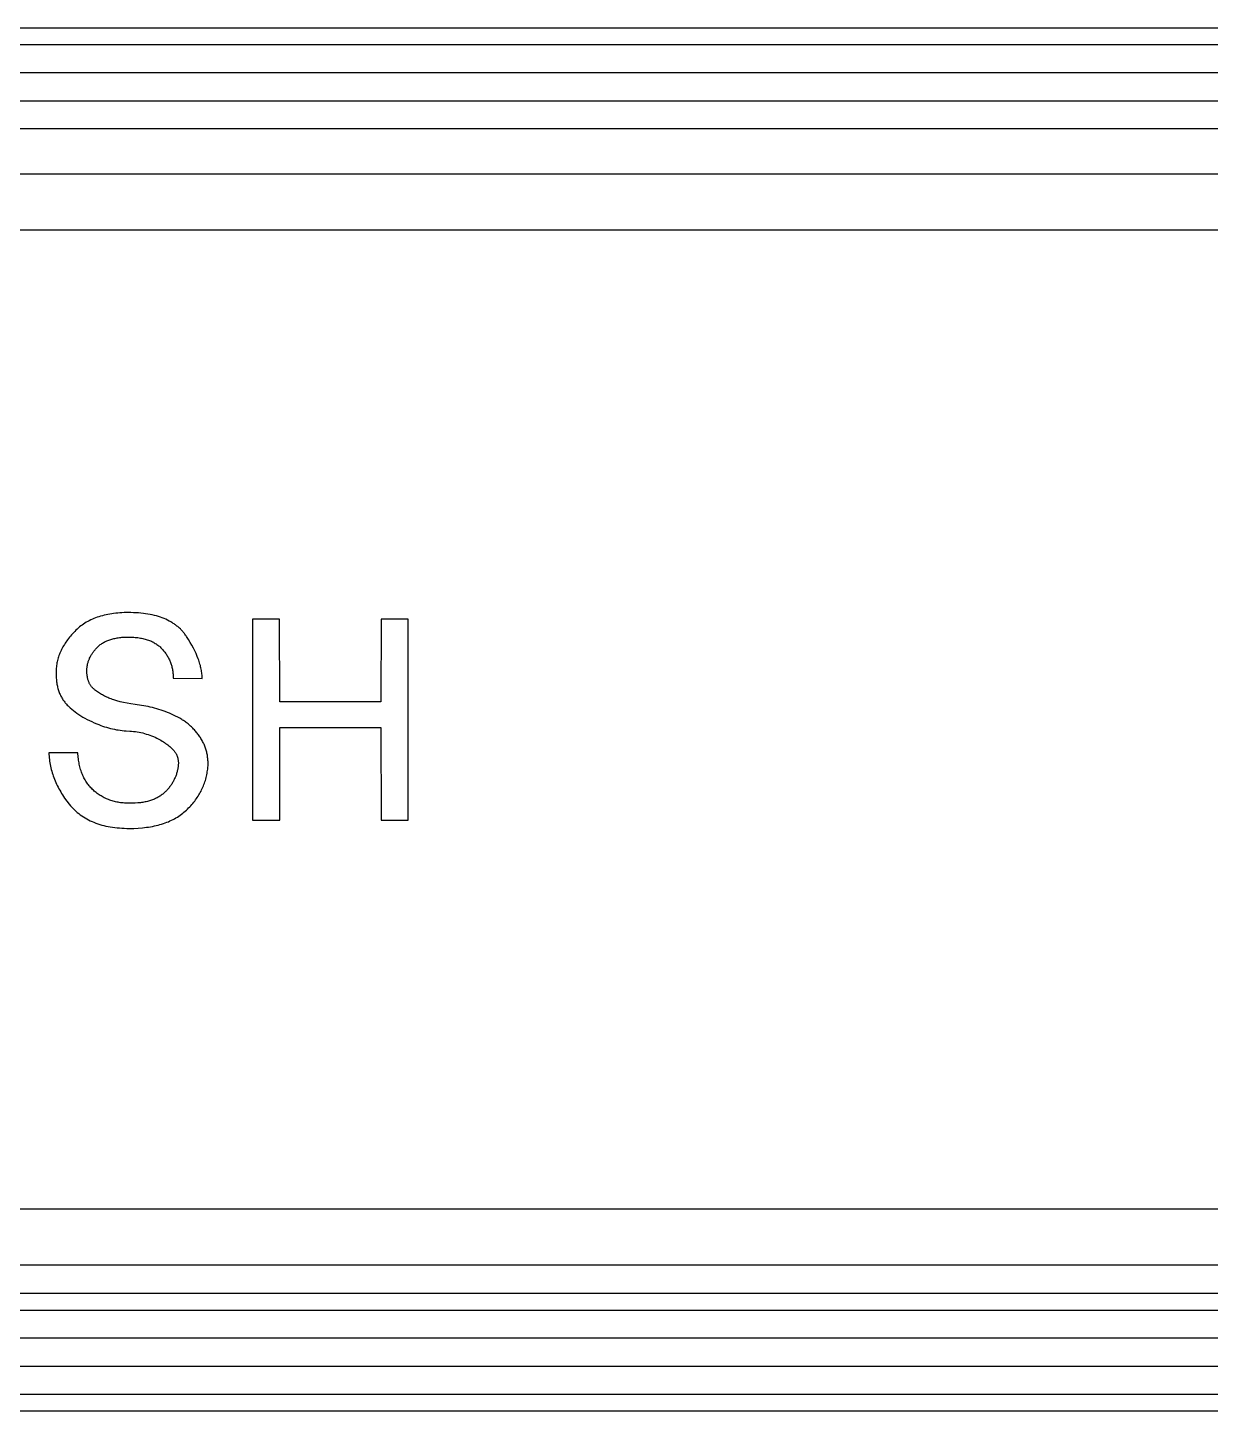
# Model space of a CAD drawing. Header units: millimetres. Extents: x 3033 to 4363, y 230 to 1450.
# Drawn here: x 3528.9 to 3549.93, y 790.57 to 815.17 of the extents above; entities that cross this region are included whole.
import ezdxf

# ---------------------------------------------------------------- set-up
doc = ezdxf.new("R2010")
doc.units = ezdxf.units.MM
doc.header["$MEASUREMENT"] = 0
doc.layers.add('LAYER 10', color=2, linetype='Continuous')

msp = doc.modelspace()

# ---------------------------------------------------------------- linework, layer by layer
at = {"layer": 'LAYER 10'}
for p, q in [((3462.088, 815.174), (3596.088, 815.174)), ((3462.088, 814.874), (3596.088, 814.874)), ((3596.088, 814.374), (3462.088, 814.374)), ((3462.588, 813.874), (3595.588, 813.874)), ((3595.588, 813.374), (3462.588, 813.374)), ((3462.57, 812.574), (3595.588, 812.574)), ((3595.588, 811.574), (3462.591, 811.574)), ((3530.078, 804.669), (3530.05, 804.657)), ((3530.107, 804.681), (3530.078, 804.669)), ((3530.136, 804.691), (3530.107, 804.681)), ((3530.166, 804.702), (3530.136, 804.691)), ((3530.197, 804.711), (3530.166, 804.702)), ((3530.228, 804.72), (3530.197, 804.711)), ((3530.26, 804.728), (3530.228, 804.72)), ((3530.293, 804.736), (3530.26, 804.728)), ((3530.326, 804.742), (3530.293, 804.736)), ((3530.36, 804.749), (3530.326, 804.742)), ((3530.394, 804.754), (3530.36, 804.749)), ((3530.429, 804.759), (3530.394, 804.754)), ((3530.465, 804.763), (3530.429, 804.759)), ((3530.501, 804.767), (3530.465, 804.763)), ((3530.538, 804.77), (3530.501, 804.767)), ((3530.575, 804.772), (3530.538, 804.77)), ((3530.613, 804.774), (3530.575, 804.772)), ((3530.691, 804.775), (3530.613, 804.774)), ((3530.737, 804.775), (3530.691, 804.775)), ((3530.783, 804.773), (3530.737, 804.775)), ((3530.828, 804.771), (3530.783, 804.773)), ((3530.872, 804.769), (3530.828, 804.771)), ((3530.915, 804.765), (3530.872, 804.769)), ((3530.957, 804.76), (3530.915, 804.765)), ((3530.998, 804.755), (3530.957, 804.76)), ((3531.038, 804.749), (3530.998, 804.755)), ((3531.078, 804.742), (3531.038, 804.749)), ((3531.116, 804.734), (3531.078, 804.742)), ((3531.154, 804.725), (3531.116, 804.734)), ((3531.19, 804.715), (3531.154, 804.725)), ((3531.226, 804.705), (3531.19, 804.715)), ((3531.26, 804.694), (3531.226, 804.705)), ((3531.294, 804.682), (3531.26, 804.694)), ((3531.327, 804.669), (3531.294, 804.682)), ((3531.359, 804.655), (3531.327, 804.669)), ((3529.737, 804.44), (3529.698, 804.398)), ((3529.757, 804.461), (3529.737, 804.44)), ((3529.778, 804.481), (3529.757, 804.461)), ((3529.8, 804.5), (3529.778, 804.481)), ((3529.822, 804.519), (3529.8, 804.5)), ((3529.845, 804.537), (3529.822, 804.519)), ((3529.868, 804.554), (3529.845, 804.537)), ((3529.892, 804.571), (3529.868, 804.554)), ((3529.917, 804.587), (3529.892, 804.571)), ((3529.942, 804.602), (3529.917, 804.587)), ((3529.968, 804.617), (3529.942, 804.602)), ((3529.995, 804.631), (3529.968, 804.617)), ((3530.022, 804.644), (3529.995, 804.631)), ((3530.05, 804.657), (3530.022, 804.644)), ((3531.389, 804.641), (3531.359, 804.655)), ((3531.419, 804.625), (3531.389, 804.641)), ((3531.434, 804.617), (3531.419, 804.625)), ((3531.448, 804.609), (3531.434, 804.617)), ((3531.463, 804.601), (3531.448, 804.609)), ((3531.477, 804.592), (3531.463, 804.601)), ((3531.49, 804.583), (3531.477, 804.592)), ((3531.504, 804.574), (3531.49, 804.583)), ((3531.517, 804.565), (3531.504, 804.574)), ((3531.53, 804.556), (3531.517, 804.565)), ((3531.543, 804.546), (3531.53, 804.556)), ((3531.555, 804.536), (3531.543, 804.546)), ((3531.568, 804.526), (3531.555, 804.536)), ((3531.58, 804.516), (3531.568, 804.526)), ((3531.592, 804.505), (3531.58, 804.516)), ((3531.603, 804.495), (3531.592, 804.505)), ((3531.615, 804.484), (3531.603, 804.495)), ((3531.626, 804.473), (3531.615, 804.484)), ((3531.637, 804.461), (3531.626, 804.473)), ((3531.647, 804.45), (3531.637, 804.461)), ((3531.658, 804.438), (3531.647, 804.45)), ((3531.668, 804.426), (3531.658, 804.438)), ((3531.678, 804.414), (3531.668, 804.426)), ((3533.379, 804.658), (3532.901, 804.658)), ((3532.901, 804.658), (3532.901, 801.087)), ((3533.384, 803.186), (3533.379, 804.658)), ((3535.186, 804.658), (3535.18, 803.186)), ((3535.669, 804.658), (3535.186, 804.658)), ((3535.669, 801.087), (3535.669, 804.658)), ((3529.539, 804.186), (3529.527, 804.164)), ((3529.553, 804.207), (3529.539, 804.186)), ((3529.566, 804.229), (3529.553, 804.207)), ((3529.581, 804.25), (3529.566, 804.229)), ((3529.596, 804.271), (3529.581, 804.25)), ((3529.611, 804.293), (3529.596, 804.271)), ((3529.627, 804.314), (3529.611, 804.293)), ((3529.644, 804.335), (3529.627, 804.314)), ((3529.661, 804.356), (3529.644, 804.335)), ((3529.679, 804.377), (3529.661, 804.356)), ((3529.698, 804.398), (3529.679, 804.377)), ((3530.153, 804.174), (3530.165, 804.184)), ((3530.165, 804.184), (3530.178, 804.195)), ((3530.178, 804.195), (3530.191, 804.205)), ((3530.191, 804.205), (3530.204, 804.215)), ((3530.204, 804.215), (3530.218, 804.224)), ((3530.218, 804.224), (3530.232, 804.233)), ((3530.232, 804.233), (3530.247, 804.242)), ((3530.247, 804.242), (3530.262, 804.25)), ((3530.262, 804.25), (3530.277, 804.258)), ((3530.277, 804.258), (3530.293, 804.266)), ((3530.293, 804.266), (3530.309, 804.273)), ((3530.309, 804.273), (3530.325, 804.28)), ((3530.325, 804.28), (3530.342, 804.286)), ((3530.342, 804.286), (3530.359, 804.292)), ((3530.359, 804.292), (3530.377, 804.298)), ((3530.377, 804.298), (3530.395, 804.303)), ((3530.395, 804.303), (3530.414, 804.308)), ((3530.414, 804.308), (3530.433, 804.313)), ((3530.433, 804.313), (3530.452, 804.317)), ((3530.452, 804.317), (3530.472, 804.321)), ((3530.472, 804.321), (3530.492, 804.325)), ((3530.492, 804.325), (3530.512, 804.328)), ((3530.512, 804.328), (3530.533, 804.33)), ((3530.533, 804.33), (3530.555, 804.333)), ((3530.555, 804.333), (3530.576, 804.335)), ((3530.576, 804.335), (3530.598, 804.337)), ((3530.598, 804.337), (3530.644, 804.339)), ((3530.644, 804.339), (3530.691, 804.339)), ((3530.691, 804.339), (3530.741, 804.339)), ((3530.741, 804.339), (3530.766, 804.338)), ((3530.766, 804.338), (3530.79, 804.336)), ((3530.79, 804.336), (3530.813, 804.334)), ((3530.813, 804.334), (3530.837, 804.332)), ((3530.837, 804.332), (3530.86, 804.329)), ((3530.86, 804.329), (3530.882, 804.326)), ((3530.882, 804.326), (3530.904, 804.322)), ((3530.904, 804.322), (3530.926, 804.318)), ((3530.926, 804.318), (3530.947, 804.314)), ((3530.947, 804.314), (3530.968, 804.309)), ((3530.968, 804.309), (3530.988, 804.304)), ((3530.988, 804.304), (3531.008, 804.298)), ((3531.008, 804.298), (3531.027, 804.292)), ((3531.027, 804.292), (3531.046, 804.286)), ((3531.046, 804.286), (3531.065, 804.279)), ((3531.065, 804.279), (3531.083, 804.271)), ((3531.083, 804.271), (3531.101, 804.264)), ((3531.101, 804.264), (3531.118, 804.255)), ((3531.118, 804.255), (3531.135, 804.247)), ((3531.135, 804.247), (3531.152, 804.238)), ((3531.152, 804.238), (3531.168, 804.228)), ((3531.168, 804.228), (3531.184, 804.218)), ((3531.184, 804.218), (3531.199, 804.208)), ((3531.199, 804.208), (3531.214, 804.197)), ((3531.214, 804.197), (3531.228, 804.186)), ((3531.228, 804.186), (3531.242, 804.175)), ((3531.242, 804.175), (3531.256, 804.163)), ((3531.688, 804.402), (3531.678, 804.414)), ((3531.697, 804.389), (3531.688, 804.402)), ((3531.707, 804.376), (3531.697, 804.389)), ((3531.716, 804.363), (3531.707, 804.376)), ((3531.725, 804.35), (3531.716, 804.363)), ((3531.758, 804.297), (3531.725, 804.35)), ((3531.79, 804.245), (3531.758, 804.297)), ((3531.819, 804.194), (3531.79, 804.245)), ((3531.847, 804.144), (3531.819, 804.194)), ((3529.435, 803.945), (3529.43, 803.923)), ((3529.442, 803.968), (3529.435, 803.945)), ((3529.449, 803.99), (3529.442, 803.968)), ((3529.456, 804.012), (3529.449, 803.99)), ((3529.465, 804.033), (3529.456, 804.012)), ((3529.474, 804.055), (3529.465, 804.033)), ((3529.483, 804.077), (3529.474, 804.055)), ((3529.493, 804.099), (3529.483, 804.077)), ((3529.504, 804.121), (3529.493, 804.099)), ((3529.515, 804.142), (3529.504, 804.121)), ((3529.527, 804.164), (3529.515, 804.142)), ((3529.982, 803.916), (3529.986, 803.929)), ((3529.986, 803.929), (3529.991, 803.942)), ((3529.991, 803.942), (3529.997, 803.955)), ((3529.997, 803.955), (3530.002, 803.967)), ((3530.002, 803.967), (3530.009, 803.98)), ((3530.009, 803.98), (3530.015, 803.993)), ((3530.015, 803.993), (3530.022, 804.005)), ((3530.022, 804.005), (3530.029, 804.017)), ((3530.029, 804.017), (3530.036, 804.03)), ((3530.036, 804.03), (3530.044, 804.042)), ((3530.044, 804.042), (3530.052, 804.055)), ((3530.052, 804.055), (3530.061, 804.067)), ((3530.061, 804.067), (3530.07, 804.079)), ((3530.07, 804.079), (3530.079, 804.091)), ((3530.079, 804.091), (3530.089, 804.103)), ((3530.089, 804.103), (3530.098, 804.115)), ((3530.098, 804.115), (3530.109, 804.127)), ((3530.109, 804.127), (3530.119, 804.139)), ((3530.119, 804.139), (3530.13, 804.151)), ((3530.13, 804.151), (3530.142, 804.162)), ((3530.142, 804.162), (3530.153, 804.174)), ((3531.256, 804.163), (3531.269, 804.15)), ((3531.269, 804.15), (3531.282, 804.138)), ((3531.282, 804.138), (3531.294, 804.124)), ((3531.294, 804.124), (3531.306, 804.111)), ((3531.306, 804.111), (3531.318, 804.097)), ((3531.318, 804.097), (3531.329, 804.083)), ((3531.329, 804.083), (3531.34, 804.069)), ((3531.34, 804.069), (3531.35, 804.055)), ((3531.35, 804.055), (3531.36, 804.04)), ((3531.36, 804.04), (3531.37, 804.026)), ((3531.37, 804.026), (3531.379, 804.011)), ((3531.379, 804.011), (3531.388, 803.996)), ((3531.388, 803.996), (3531.396, 803.981)), ((3531.396, 803.981), (3531.405, 803.966)), ((3531.405, 803.966), (3531.412, 803.951)), ((3531.412, 803.951), (3531.42, 803.935)), ((3531.42, 803.935), (3531.427, 803.919)), ((3531.872, 804.094), (3531.847, 804.144)), ((3531.895, 804.045), (3531.872, 804.094)), ((3531.915, 803.997), (3531.895, 804.045)), ((3531.934, 803.95), (3531.915, 803.997)), ((3531.942, 803.927), (3531.934, 803.95)), ((3529.405, 803.744), (3529.404, 803.698)), ((3529.404, 803.698), (3529.405, 803.652)), ((3529.406, 803.767), (3529.405, 803.744)), ((3529.407, 803.789), (3529.406, 803.767)), ((3529.41, 803.812), (3529.407, 803.789)), ((3529.412, 803.834), (3529.41, 803.812)), ((3529.416, 803.857), (3529.412, 803.834)), ((3529.42, 803.879), (3529.416, 803.857)), ((3529.424, 803.901), (3529.42, 803.879)), ((3529.43, 803.923), (3529.424, 803.901)), ((3529.952, 803.758), (3529.953, 803.771)), ((3529.952, 803.744), (3529.952, 803.758)), ((3529.952, 803.73), (3529.952, 803.744)), ((3529.953, 803.716), (3529.952, 803.73)), ((3529.953, 803.771), (3529.954, 803.785)), ((3529.953, 803.702), (3529.953, 803.716)), ((3529.954, 803.688), (3529.953, 803.702)), ((3529.954, 803.785), (3529.955, 803.798)), ((3529.956, 803.674), (3529.954, 803.688)), ((3529.955, 803.798), (3529.957, 803.812)), ((3529.957, 803.812), (3529.958, 803.825)), ((3529.958, 803.825), (3529.961, 803.838)), ((3529.961, 803.838), (3529.963, 803.851)), ((3529.963, 803.851), (3529.966, 803.864)), ((3529.966, 803.864), (3529.97, 803.877)), ((3529.97, 803.877), (3529.973, 803.89)), ((3529.973, 803.89), (3529.977, 803.903)), ((3529.977, 803.903), (3529.982, 803.916)), ((3531.427, 803.919), (3531.433, 803.903)), ((3531.433, 803.903), (3531.44, 803.887)), ((3531.44, 803.887), (3531.446, 803.871)), ((3531.446, 803.871), (3531.451, 803.854)), ((3531.451, 803.854), (3531.456, 803.838)), ((3531.456, 803.838), (3531.461, 803.821)), ((3531.461, 803.821), (3531.465, 803.804)), ((3531.465, 803.804), (3531.469, 803.787)), ((3531.469, 803.787), (3531.473, 803.77)), ((3531.473, 803.77), (3531.476, 803.752)), ((3531.476, 803.752), (3531.479, 803.734)), ((3531.479, 803.734), (3531.481, 803.717)), ((3531.481, 803.717), (3531.483, 803.699)), ((3531.483, 803.699), (3531.485, 803.68)), ((3531.95, 803.904), (3531.942, 803.927)), ((3531.958, 803.881), (3531.95, 803.904)), ((3531.964, 803.858), (3531.958, 803.881)), ((3531.971, 803.835), (3531.964, 803.858)), ((3531.976, 803.813), (3531.971, 803.835)), ((3531.982, 803.791), (3531.976, 803.813)), ((3531.986, 803.769), (3531.982, 803.791)), ((3531.99, 803.747), (3531.986, 803.769)), ((3531.994, 803.726), (3531.99, 803.747)), ((3531.997, 803.704), (3531.994, 803.726)), ((3531.999, 803.683), (3531.997, 803.704)), ((3532.001, 803.662), (3531.999, 803.683)), ((3529.405, 803.652), (3529.406, 803.63)), ((3529.406, 803.63), (3529.408, 803.609)), ((3529.408, 803.609), (3529.41, 803.587)), ((3529.41, 803.587), (3529.412, 803.566)), ((3529.412, 803.566), (3529.414, 803.545)), ((3529.414, 803.545), (3529.417, 803.525)), ((3529.417, 803.525), (3529.421, 803.504)), ((3529.421, 803.504), (3529.425, 803.485)), ((3529.425, 803.485), (3529.429, 803.465)), ((3529.429, 803.465), (3529.433, 803.446)), ((3529.433, 803.446), (3529.438, 803.427)), ((3529.957, 803.661), (3529.956, 803.674)), ((3529.959, 803.648), (3529.957, 803.661)), ((3529.961, 803.635), (3529.959, 803.648)), ((3529.963, 803.623), (3529.961, 803.635)), ((3529.966, 803.611), (3529.963, 803.623)), ((3529.968, 803.599), (3529.966, 803.611)), ((3529.972, 803.587), (3529.968, 803.599)), ((3529.975, 803.575), (3529.972, 803.587)), ((3529.979, 803.564), (3529.975, 803.575)), ((3529.983, 803.553), (3529.979, 803.564)), ((3529.987, 803.542), (3529.983, 803.553)), ((3529.991, 803.532), (3529.987, 803.542)), ((3529.996, 803.521), (3529.991, 803.532)), ((3530.001, 803.511), (3529.996, 803.521)), ((3530.006, 803.502), (3530.001, 803.511)), ((3530.012, 803.492), (3530.006, 803.502)), ((3530.017, 803.483), (3530.012, 803.492)), ((3530.024, 803.474), (3530.017, 803.483)), ((3530.03, 803.465), (3530.024, 803.474)), ((3530.036, 803.457), (3530.03, 803.465)), ((3530.043, 803.448), (3530.036, 803.457)), ((3530.051, 803.44), (3530.043, 803.448)), ((3530.058, 803.433), (3530.051, 803.44)), ((3531.485, 803.68), (3531.486, 803.662)), ((3531.486, 803.662), (3531.487, 803.644)), ((3531.487, 803.644), (3531.488, 803.625)), ((3531.488, 803.625), (3531.488, 803.606)), ((3531.488, 803.606), (3532.004, 803.601)), ((3532.002, 803.641), (3532.001, 803.662)), ((3532.003, 803.621), (3532.002, 803.641)), ((3532.004, 803.601), (3532.003, 803.621)), ((3529.438, 803.427), (3529.443, 803.409)), ((3529.443, 803.409), (3529.449, 803.39)), ((3529.449, 803.39), (3529.455, 803.373)), ((3529.455, 803.373), (3529.462, 803.355)), ((3529.462, 803.355), (3529.468, 803.338)), ((3529.468, 803.338), (3529.476, 803.321)), ((3529.476, 803.321), (3529.483, 803.304)), ((3529.483, 803.304), (3529.491, 803.288)), ((3529.491, 803.288), (3529.5, 803.272)), ((3529.5, 803.272), (3529.508, 803.257)), ((3529.508, 803.257), (3529.517, 803.241)), ((3529.517, 803.241), (3529.527, 803.226)), ((3529.527, 803.226), (3529.537, 803.212)), ((3529.537, 803.212), (3529.547, 803.198)), ((3529.547, 803.198), (3529.558, 803.184)), ((3530.066, 803.425), (3530.058, 803.433)), ((3530.074, 803.418), (3530.066, 803.425)), ((3530.082, 803.411), (3530.074, 803.418)), ((3530.09, 803.404), (3530.082, 803.411)), ((3530.107, 803.391), (3530.09, 803.404)), ((3530.124, 803.379), (3530.107, 803.391)), ((3530.141, 803.367), (3530.124, 803.379)), ((3530.159, 803.355), (3530.141, 803.367)), ((3530.176, 803.343), (3530.159, 803.355)), ((3530.194, 803.332), (3530.176, 803.343)), ((3530.212, 803.321), (3530.194, 803.332)), ((3530.23, 803.311), (3530.212, 803.321)), ((3530.249, 803.301), (3530.23, 803.311)), ((3530.267, 803.291), (3530.249, 803.301)), ((3530.286, 803.281), (3530.267, 803.291)), ((3530.305, 803.272), (3530.286, 803.281)), ((3530.324, 803.263), (3530.305, 803.272)), ((3530.344, 803.255), (3530.324, 803.263)), ((3530.363, 803.247), (3530.344, 803.255)), ((3530.383, 803.239), (3530.363, 803.247)), ((3530.407, 803.231), (3530.383, 803.239)), ((3530.432, 803.222), (3530.407, 803.231)), ((3530.486, 803.206), (3530.432, 803.222)), ((3530.543, 803.191), (3530.486, 803.206)), ((3530.604, 803.177), (3530.543, 803.191)), ((3529.558, 803.184), (3529.569, 803.17)), ((3529.569, 803.17), (3529.58, 803.157)), ((3529.58, 803.157), (3529.592, 803.144)), ((3529.592, 803.144), (3529.604, 803.131)), ((3529.604, 803.131), (3529.617, 803.118)), ((3529.617, 803.118), (3529.629, 803.105)), ((3529.629, 803.105), (3529.643, 803.093)), ((3529.643, 803.093), (3529.656, 803.08)), ((3529.656, 803.08), (3529.684, 803.056)), ((3529.684, 803.056), (3529.714, 803.032)), ((3529.714, 803.032), (3529.744, 803.008)), ((3529.744, 803.008), (3529.777, 802.985)), ((3529.777, 802.985), (3529.81, 802.962)), ((3529.81, 802.962), (3529.845, 802.94)), ((3530.669, 803.164), (3530.604, 803.177)), ((3530.737, 803.152), (3530.669, 803.164)), ((3530.809, 803.141), (3530.737, 803.152)), ((3530.924, 803.125), (3530.809, 803.141)), ((3530.963, 803.118), (3530.924, 803.125)), ((3531.003, 803.111), (3530.963, 803.118)), ((3531.042, 803.103), (3531.003, 803.111)), ((3531.08, 803.095), (3531.042, 803.103)), ((3531.119, 803.086), (3531.08, 803.095)), ((3531.158, 803.076), (3531.119, 803.086)), ((3531.196, 803.065), (3531.158, 803.076)), ((3531.234, 803.053), (3531.196, 803.065)), ((3531.272, 803.041), (3531.234, 803.053)), ((3531.31, 803.028), (3531.272, 803.041)), ((3531.347, 803.014), (3531.31, 803.028)), ((3531.384, 803), (3531.347, 803.014)), ((3531.421, 802.984), (3531.384, 803)), ((3531.457, 802.969), (3531.421, 802.984)), ((3531.493, 802.952), (3531.457, 802.969)), ((3531.531, 802.934), (3531.493, 802.952)), ((3535.18, 803.186), (3533.384, 803.186)), ((3529.845, 802.94), (3529.881, 802.918)), ((3529.881, 802.918), (3529.919, 802.897)), ((3529.919, 802.897), (3529.958, 802.876)), ((3529.958, 802.876), (3529.998, 802.856)), ((3529.998, 802.856), (3530.04, 802.836)), ((3530.04, 802.836), (3530.083, 802.817)), ((3530.083, 802.817), (3530.128, 802.798)), ((3530.128, 802.798), (3530.163, 802.784)), ((3530.163, 802.784), (3530.198, 802.77)), ((3530.198, 802.77), (3530.233, 802.758)), ((3530.233, 802.758), (3530.268, 802.746)), ((3530.268, 802.746), (3530.303, 802.735)), ((3530.303, 802.735), (3530.338, 802.725)), ((3530.338, 802.725), (3530.373, 802.716)), ((3530.373, 802.716), (3530.407, 802.708)), ((3530.407, 802.708), (3530.442, 802.7)), ((3530.442, 802.7), (3530.477, 802.693)), ((3531.568, 802.916), (3531.531, 802.934)), ((3531.604, 802.896), (3531.568, 802.916)), ((3531.639, 802.875), (3531.604, 802.896)), ((3531.656, 802.864), (3531.639, 802.875)), ((3531.673, 802.854), (3531.656, 802.864)), ((3531.689, 802.842), (3531.673, 802.854)), ((3531.705, 802.831), (3531.689, 802.842)), ((3531.721, 802.819), (3531.705, 802.831)), ((3531.737, 802.807), (3531.721, 802.819)), ((3531.752, 802.795), (3531.737, 802.807)), ((3531.767, 802.783), (3531.752, 802.795)), ((3531.782, 802.77), (3531.767, 802.783)), ((3531.797, 802.757), (3531.782, 802.77)), ((3531.811, 802.744), (3531.797, 802.757)), ((3531.825, 802.731), (3531.811, 802.744)), ((3531.839, 802.717), (3531.825, 802.731)), ((3531.852, 802.703), (3531.839, 802.717)), ((3531.865, 802.689), (3531.852, 802.703)), ((3533.384, 801.087), (3533.384, 802.734)), ((3533.384, 802.734), (3535.18, 802.734)), ((3535.18, 802.734), (3535.186, 801.087)), ((3530.477, 802.693), (3530.511, 802.688)), ((3530.511, 802.688), (3530.546, 802.683)), ((3530.546, 802.683), (3530.58, 802.678)), ((3530.58, 802.678), (3530.614, 802.675)), ((3530.614, 802.675), (3530.649, 802.672)), ((3530.649, 802.672), (3530.716, 802.669)), ((3530.716, 802.669), (3530.749, 802.667)), ((3530.749, 802.667), (3530.782, 802.663)), ((3530.782, 802.663), (3530.815, 802.659)), ((3530.815, 802.659), (3530.848, 802.654)), ((3530.848, 802.654), (3530.881, 802.648)), ((3530.881, 802.648), (3530.914, 802.641)), ((3530.914, 802.641), (3530.946, 802.634)), ((3530.946, 802.634), (3530.978, 802.625)), ((3530.978, 802.625), (3531.01, 802.616)), ((3531.01, 802.616), (3531.042, 802.606)), ((3531.042, 802.606), (3531.074, 802.595)), ((3531.074, 802.595), (3531.105, 802.583)), ((3531.105, 802.583), (3531.136, 802.57)), ((3531.136, 802.57), (3531.166, 802.557)), ((3531.166, 802.557), (3531.196, 802.543)), ((3531.196, 802.543), (3531.221, 802.53)), ((3531.221, 802.53), (3531.245, 802.517)), ((3531.245, 802.517), (3531.268, 802.504)), ((3531.268, 802.504), (3531.291, 802.491)), ((3531.291, 802.491), (3531.313, 802.477)), ((3531.313, 802.477), (3531.334, 802.464)), ((3531.334, 802.464), (3531.354, 802.45)), ((3531.878, 802.675), (3531.865, 802.689)), ((3531.891, 802.66), (3531.878, 802.675)), ((3531.903, 802.645), (3531.891, 802.66)), ((3531.915, 802.63), (3531.903, 802.645)), ((3531.927, 802.615), (3531.915, 802.63)), ((3531.939, 802.599), (3531.927, 802.615)), ((3531.95, 802.583), (3531.939, 802.599)), ((3531.961, 802.567), (3531.95, 802.583)), ((3531.972, 802.551), (3531.961, 802.567)), ((3531.982, 802.534), (3531.972, 802.551)), ((3531.992, 802.518), (3531.982, 802.534)), ((3532.002, 802.501), (3531.992, 802.518)), ((3532.011, 802.484), (3532.002, 802.501)), ((3532.02, 802.467), (3532.011, 802.484)), ((3532.028, 802.45), (3532.02, 802.467)), ((3529.793, 802.283), (3529.277, 802.283)), ((3529.277, 802.283), (3529.278, 802.252)), ((3529.278, 802.252), (3529.28, 802.222)), ((3529.28, 802.222), (3529.283, 802.192)), ((3529.794, 802.256), (3529.793, 802.283)), ((3529.796, 802.229), (3529.794, 802.256)), ((3529.799, 802.203), (3529.796, 802.229)), ((3531.354, 802.45), (3531.374, 802.435)), ((3531.374, 802.435), (3531.393, 802.421)), ((3531.393, 802.421), (3531.411, 802.406)), ((3531.411, 802.406), (3531.428, 802.392)), ((3531.428, 802.392), (3531.445, 802.377)), ((3531.445, 802.377), (3531.461, 802.361)), ((3531.461, 802.361), (3531.476, 802.346)), ((3531.476, 802.346), (3531.491, 802.33)), ((3531.491, 802.33), (3531.504, 802.315)), ((3531.504, 802.315), (3531.511, 802.306)), ((3531.511, 802.306), (3531.517, 802.298)), ((3531.517, 802.298), (3531.523, 802.29)), ((3531.523, 802.29), (3531.528, 802.282)), ((3531.528, 802.282), (3531.534, 802.273)), ((3531.534, 802.273), (3531.539, 802.264)), ((3531.539, 802.264), (3531.544, 802.255)), ((3531.544, 802.255), (3531.548, 802.246)), ((3531.548, 802.246), (3531.552, 802.237)), ((3531.552, 802.237), (3531.556, 802.228)), ((3531.556, 802.228), (3531.56, 802.219)), ((3531.56, 802.219), (3531.563, 802.209)), ((3531.563, 802.209), (3531.566, 802.199)), ((3532.036, 802.433), (3532.028, 802.45)), ((3532.044, 802.416), (3532.036, 802.433)), ((3532.051, 802.398), (3532.044, 802.416)), ((3532.057, 802.381), (3532.051, 802.398)), ((3532.064, 802.363), (3532.057, 802.381)), ((3532.069, 802.346), (3532.064, 802.363)), ((3532.075, 802.328), (3532.069, 802.346)), ((3532.08, 802.31), (3532.075, 802.328)), ((3532.084, 802.292), (3532.08, 802.31)), ((3532.089, 802.274), (3532.084, 802.292)), ((3532.092, 802.256), (3532.089, 802.274)), ((3532.096, 802.237), (3532.092, 802.256)), ((3532.099, 802.219), (3532.096, 802.237)), ((3532.101, 802.2), (3532.099, 802.219)), ((3529.283, 802.192), (3529.286, 802.162)), ((3529.286, 802.162), (3529.29, 802.133)), ((3529.29, 802.133), (3529.295, 802.103)), ((3529.295, 802.103), (3529.3, 802.073)), ((3529.3, 802.073), (3529.306, 802.044)), ((3529.306, 802.044), (3529.312, 802.015)), ((3529.312, 802.015), (3529.319, 801.985)), ((3529.319, 801.985), (3529.327, 801.956)), ((3529.802, 802.177), (3529.799, 802.203)), ((3529.805, 802.151), (3529.802, 802.177)), ((3529.809, 802.126), (3529.805, 802.151)), ((3529.813, 802.102), (3529.809, 802.126)), ((3529.818, 802.077), (3529.813, 802.102)), ((3529.823, 802.054), (3529.818, 802.077)), ((3529.829, 802.03), (3529.823, 802.054)), ((3529.835, 802.007), (3529.829, 802.03)), ((3529.842, 801.985), (3529.835, 802.007)), ((3529.849, 801.962), (3529.842, 801.985)), ((3529.856, 801.94), (3529.849, 801.962)), ((3531.565, 801.975), (3531.561, 801.96)), ((3531.57, 802.002), (3531.565, 801.975)), ((3531.566, 802.199), (3531.569, 802.19)), ((3531.569, 802.19), (3531.571, 802.18)), ((3531.573, 802.015), (3531.57, 802.002)), ((3531.571, 802.18), (3531.573, 802.17)), ((3531.573, 802.17), (3531.575, 802.159)), ((3531.575, 802.027), (3531.573, 802.015)), ((3531.575, 802.159), (3531.577, 802.149)), ((3531.576, 802.038), (3531.575, 802.027)), ((3531.578, 802.05), (3531.576, 802.038)), ((3531.577, 802.149), (3531.578, 802.139)), ((3531.578, 802.139), (3531.579, 802.128)), ((3531.579, 802.062), (3531.578, 802.05)), ((3531.579, 802.128), (3531.58, 802.117)), ((3531.58, 802.084), (3531.579, 802.073)), ((3531.579, 802.073), (3531.579, 802.062)), ((3531.58, 802.117), (3531.58, 802.106)), ((3531.58, 802.106), (3531.58, 802.095)), ((3531.58, 802.095), (3531.58, 802.084)), ((3532.095, 801.943), (3532.099, 801.969)), ((3532.099, 801.969), (3532.102, 801.989)), ((3532.103, 802.182), (3532.101, 802.2)), ((3532.102, 801.989), (3532.104, 802.009)), ((3532.105, 802.163), (3532.103, 802.182)), ((3532.104, 802.009), (3532.105, 802.028)), ((3532.106, 802.144), (3532.105, 802.163)), ((3532.105, 802.028), (3532.107, 802.048)), ((3532.107, 802.125), (3532.106, 802.144)), ((3532.108, 802.106), (3532.107, 802.125)), ((3532.107, 802.067), (3532.108, 802.086)), ((3532.107, 802.048), (3532.107, 802.067)), ((3532.108, 802.086), (3532.108, 802.106)), ((3529.327, 801.956), (3529.336, 801.927)), ((3529.336, 801.927), (3529.345, 801.898)), ((3529.345, 801.898), (3529.354, 801.87)), ((3529.354, 801.87), (3529.365, 801.841)), ((3529.365, 801.841), (3529.376, 801.812)), ((3529.376, 801.812), (3529.387, 801.784)), ((3529.387, 801.784), (3529.399, 801.755)), ((3529.399, 801.755), (3529.412, 801.727)), ((3529.412, 801.727), (3529.426, 801.699)), ((3529.864, 801.919), (3529.856, 801.94)), ((3529.872, 801.898), (3529.864, 801.919)), ((3529.881, 801.877), (3529.872, 801.898)), ((3529.891, 801.857), (3529.881, 801.877)), ((3529.9, 801.837), (3529.891, 801.857)), ((3529.911, 801.818), (3529.9, 801.837)), ((3529.921, 801.799), (3529.911, 801.818)), ((3529.932, 801.78), (3529.921, 801.799)), ((3529.944, 801.762), (3529.932, 801.78)), ((3529.956, 801.744), (3529.944, 801.762)), ((3529.969, 801.727), (3529.956, 801.744)), ((3529.982, 801.71), (3529.969, 801.727)), ((3531.461, 801.727), (3531.452, 801.713)), ((3531.469, 801.74), (3531.461, 801.727)), ((3531.478, 801.754), (3531.469, 801.74)), ((3531.486, 801.768), (3531.478, 801.754)), ((3531.493, 801.782), (3531.486, 801.768)), ((3531.501, 801.796), (3531.493, 801.782)), ((3531.508, 801.81), (3531.501, 801.796)), ((3531.514, 801.825), (3531.508, 801.81)), ((3531.521, 801.84), (3531.514, 801.825)), ((3531.527, 801.854), (3531.521, 801.84)), ((3531.533, 801.869), (3531.527, 801.854)), ((3531.538, 801.884), (3531.533, 801.869)), ((3531.544, 801.899), (3531.538, 801.884)), ((3531.548, 801.914), (3531.544, 801.899)), ((3531.553, 801.929), (3531.548, 801.914)), ((3531.557, 801.945), (3531.553, 801.929)), ((3531.561, 801.96), (3531.557, 801.945)), ((3532.026, 801.694), (3532.035, 801.718)), ((3532.035, 801.718), (3532.044, 801.742)), ((3532.044, 801.742), (3532.052, 801.766)), ((3532.052, 801.766), (3532.06, 801.791)), ((3532.06, 801.791), (3532.067, 801.815)), ((3532.067, 801.815), (3532.074, 801.84)), ((3532.074, 801.84), (3532.08, 801.866)), ((3532.08, 801.866), (3532.086, 801.891)), ((3532.086, 801.891), (3532.091, 801.917)), ((3532.091, 801.917), (3532.095, 801.943)), ((3529.426, 801.699), (3529.44, 801.671)), ((3529.44, 801.671), (3529.455, 801.643)), ((3529.455, 801.643), (3529.47, 801.615)), ((3529.47, 801.615), (3529.487, 801.587)), ((3529.487, 801.587), (3529.503, 801.559)), ((3529.503, 801.559), (3529.521, 801.532)), ((3529.521, 801.532), (3529.539, 801.504)), ((3529.539, 801.504), (3529.557, 801.477)), ((3529.557, 801.477), (3529.597, 801.422)), ((3529.995, 801.693), (3529.982, 801.71)), ((3530.009, 801.677), (3529.995, 801.693)), ((3530.023, 801.661), (3530.009, 801.677)), ((3530.038, 801.645), (3530.023, 801.661)), ((3530.053, 801.63), (3530.038, 801.645)), ((3530.069, 801.616), (3530.053, 801.63)), ((3530.085, 801.601), (3530.069, 801.616)), ((3530.102, 801.588), (3530.085, 801.601)), ((3530.118, 801.574), (3530.102, 801.588)), ((3530.135, 801.561), (3530.118, 801.574)), ((3530.152, 801.549), (3530.135, 801.561)), ((3530.17, 801.537), (3530.152, 801.549)), ((3530.187, 801.525), (3530.17, 801.537)), ((3530.205, 801.514), (3530.187, 801.525)), ((3530.224, 801.504), (3530.205, 801.514)), ((3530.242, 801.494), (3530.224, 801.504)), ((3530.261, 801.484), (3530.242, 801.494)), ((3530.28, 801.475), (3530.261, 801.484)), ((3530.299, 801.466), (3530.28, 801.475)), ((3531.188, 801.475), (3531.171, 801.467)), ((3531.203, 801.483), (3531.188, 801.475)), ((3531.219, 801.491), (3531.203, 801.483)), ((3531.234, 801.5), (3531.219, 801.491)), ((3531.248, 801.509), (3531.234, 801.5)), ((3531.262, 801.519), (3531.248, 801.509)), ((3531.276, 801.528), (3531.262, 801.519)), ((3531.29, 801.538), (3531.276, 801.528)), ((3531.303, 801.549), (3531.29, 801.538)), ((3531.315, 801.56), (3531.303, 801.549)), ((3531.327, 801.57), (3531.315, 801.56)), ((3531.339, 801.581), (3531.327, 801.57)), ((3531.35, 801.591), (3531.339, 801.581)), ((3531.361, 801.602), (3531.35, 801.591)), ((3531.372, 801.614), (3531.361, 801.602)), ((3531.383, 801.625), (3531.372, 801.614)), ((3531.394, 801.637), (3531.383, 801.625)), ((3531.404, 801.649), (3531.394, 801.637)), ((3531.414, 801.662), (3531.404, 801.649)), ((3531.424, 801.674), (3531.414, 801.662)), ((3531.434, 801.687), (3531.424, 801.674)), ((3531.443, 801.7), (3531.434, 801.687)), ((3531.452, 801.713), (3531.443, 801.7)), ((3531.901, 801.467), (3531.916, 801.489)), ((3531.916, 801.489), (3531.931, 801.511)), ((3531.931, 801.511), (3531.944, 801.533)), ((3531.944, 801.533), (3531.958, 801.555)), ((3531.958, 801.555), (3531.97, 801.578)), ((3531.97, 801.578), (3531.983, 801.6)), ((3531.983, 801.6), (3531.994, 801.623)), ((3531.994, 801.623), (3532.005, 801.647)), ((3532.005, 801.647), (3532.016, 801.67)), ((3532.016, 801.67), (3532.026, 801.694)), ((3529.597, 801.422), (3529.639, 801.368)), ((3529.639, 801.368), (3529.661, 801.342)), ((3529.661, 801.342), (3529.683, 801.316)), ((3529.683, 801.316), (3529.707, 801.291)), ((3529.707, 801.291), (3529.731, 801.268)), ((3529.731, 801.268), (3529.756, 801.244)), ((3529.756, 801.244), (3529.781, 801.222)), ((3529.781, 801.222), (3529.808, 801.201)), ((3530.319, 801.458), (3530.299, 801.466)), ((3530.339, 801.45), (3530.319, 801.458)), ((3530.359, 801.442), (3530.339, 801.45)), ((3530.379, 801.435), (3530.359, 801.442)), ((3530.4, 801.429), (3530.379, 801.435)), ((3530.421, 801.422), (3530.4, 801.429)), ((3530.442, 801.417), (3530.421, 801.422)), ((3530.463, 801.412), (3530.442, 801.417)), ((3530.485, 801.407), (3530.463, 801.412)), ((3530.507, 801.403), (3530.485, 801.407)), ((3530.529, 801.399), (3530.507, 801.403)), ((3530.552, 801.395), (3530.529, 801.399)), ((3530.575, 801.392), (3530.552, 801.395)), ((3530.598, 801.39), (3530.575, 801.392)), ((3530.621, 801.388), (3530.598, 801.39)), ((3530.645, 801.386), (3530.621, 801.388)), ((3530.669, 801.385), (3530.645, 801.386)), ((3530.693, 801.385), (3530.669, 801.385)), ((3530.717, 801.384), (3530.693, 801.385)), ((3530.766, 801.385), (3530.717, 801.384)), ((3530.814, 801.387), (3530.766, 801.385)), ((3530.86, 801.39), (3530.814, 801.387)), ((3530.904, 801.395), (3530.86, 801.39)), ((3530.926, 801.398), (3530.904, 801.395)), ((3530.947, 801.401), (3530.926, 801.398)), ((3530.968, 801.405), (3530.947, 801.401)), ((3530.988, 801.409), (3530.968, 801.405)), ((3531.008, 801.413), (3530.988, 801.409)), ((3531.028, 801.418), (3531.008, 801.413)), ((3531.047, 801.423), (3531.028, 801.418)), ((3531.066, 801.428), (3531.047, 801.423)), ((3531.085, 801.434), (3531.066, 801.428)), ((3531.103, 801.44), (3531.085, 801.434)), ((3531.121, 801.446), (3531.103, 801.44)), ((3531.138, 801.453), (3531.121, 801.446)), ((3531.155, 801.46), (3531.138, 801.453)), ((3531.171, 801.467), (3531.155, 801.46)), ((3531.657, 801.207), (3531.679, 801.225)), ((3531.679, 801.225), (3531.701, 801.244)), ((3531.701, 801.244), (3531.722, 801.263)), ((3531.722, 801.263), (3531.742, 801.282)), ((3531.742, 801.282), (3531.762, 801.302)), ((3531.762, 801.302), (3531.781, 801.322)), ((3531.781, 801.322), (3531.8, 801.342)), ((3531.8, 801.342), (3531.818, 801.362)), ((3531.818, 801.362), (3531.836, 801.383)), ((3531.836, 801.383), (3531.853, 801.403)), ((3531.853, 801.403), (3531.87, 801.424)), ((3531.87, 801.424), (3531.886, 801.446)), ((3531.886, 801.446), (3531.901, 801.467)), ((3529.808, 801.201), (3529.835, 801.18)), ((3529.835, 801.18), (3529.863, 801.16)), ((3529.863, 801.16), (3529.891, 801.141)), ((3529.891, 801.141), (3529.921, 801.123)), ((3529.921, 801.123), (3529.951, 801.106)), ((3529.951, 801.106), (3529.982, 801.09)), ((3529.982, 801.09), (3530.013, 801.074)), ((3530.013, 801.074), (3530.045, 801.059)), ((3530.045, 801.059), (3530.078, 801.046)), ((3530.078, 801.046), (3530.112, 801.033)), ((3530.112, 801.033), (3530.147, 801.02)), ((3530.147, 801.02), (3530.182, 801.009)), ((3530.182, 801.009), (3530.218, 800.998)), ((3530.218, 800.998), (3530.255, 800.989)), ((3530.255, 800.989), (3530.292, 800.98)), ((3530.292, 800.98), (3530.33, 800.972)), ((3531.119, 800.974), (3531.153, 800.981)), ((3531.153, 800.981), (3531.186, 800.988)), ((3531.186, 800.988), (3531.219, 800.996)), ((3531.219, 800.996), (3531.251, 801.005)), ((3531.251, 801.005), (3531.282, 801.014)), ((3531.282, 801.014), (3531.313, 801.024)), ((3531.313, 801.024), (3531.343, 801.035)), ((3531.343, 801.035), (3531.373, 801.046)), ((3531.373, 801.046), (3531.402, 801.057)), ((3531.402, 801.057), (3531.43, 801.07)), ((3531.43, 801.07), (3531.458, 801.082)), ((3531.458, 801.082), (3531.485, 801.096)), ((3531.485, 801.096), (3531.511, 801.11)), ((3531.511, 801.11), (3531.537, 801.124)), ((3531.537, 801.124), (3531.562, 801.14)), ((3531.562, 801.14), (3531.587, 801.156)), ((3531.587, 801.156), (3531.611, 801.172)), ((3531.611, 801.172), (3531.634, 801.189)), ((3531.634, 801.189), (3531.657, 801.207)), ((3532.901, 801.087), (3533.384, 801.087)), ((3535.186, 801.087), (3535.669, 801.087)), ((3530.33, 800.972), (3530.369, 800.965)), ((3530.369, 800.965), (3530.409, 800.959)), ((3530.409, 800.959), (3530.449, 800.953)), ((3530.449, 800.953), (3530.49, 800.948)), ((3530.49, 800.948), (3530.532, 800.945)), ((3530.532, 800.945), (3530.575, 800.942)), ((3530.575, 800.942), (3530.618, 800.94)), ((3530.618, 800.94), (3530.662, 800.938)), ((3530.662, 800.938), (3530.707, 800.938)), ((3530.707, 800.938), (3530.787, 800.939)), ((3530.787, 800.939), (3530.866, 800.943)), ((3530.866, 800.943), (3530.941, 800.949)), ((3530.941, 800.949), (3530.978, 800.953)), ((3530.978, 800.953), (3531.014, 800.957)), ((3531.014, 800.957), (3531.05, 800.962)), ((3531.05, 800.962), (3531.085, 800.968)), ((3531.085, 800.968), (3531.119, 800.974)), ((3462.575, 794.174), (3595.584, 794.174)), ((3595.596, 793.174), (3462.539, 793.175)), ((3462.543, 792.675), (3594.295, 792.674)), ((3462.588, 792.374), (3595.588, 792.374)), ((3595.588, 791.874), (3462.588, 791.874)), ((3462.088, 791.374), (3596.088, 791.374)), ((3596.088, 790.874), (3462.088, 790.874)), ((3596.088, 790.574), (3462.088, 790.574))]:
    msp.add_line(p, q, dxfattribs=at)

doc.saveas('drawing.dxf')
